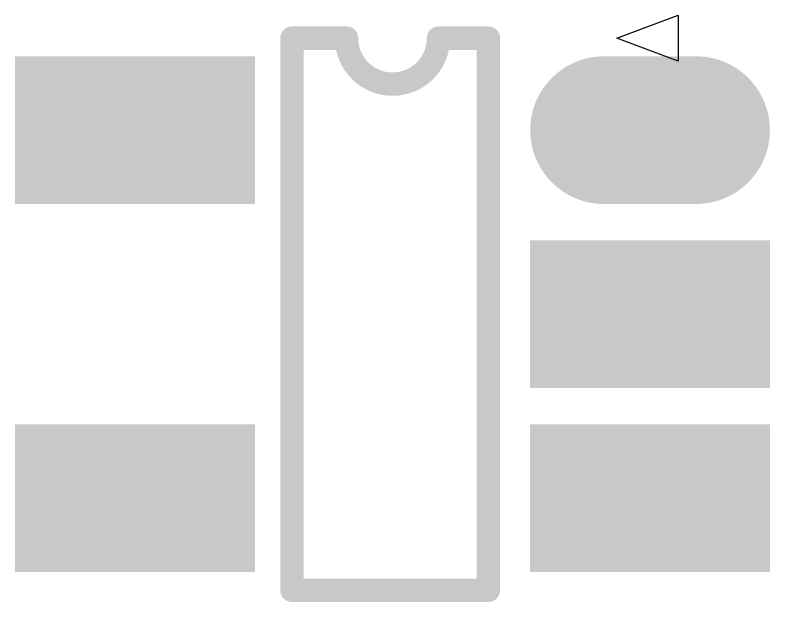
# Model space of a CAD drawing. Header units: millimetres. Extents: x 33.87 to 37.23, y 19.07 to 21.28.
# Drawn here: x 36.3167 to 36.4783, y 20.1707 to 20.2963 of the extents above; entities that cross this region are included whole.
import ezdxf

# ---------------------------------------------------------------- set-up
doc = ezdxf.new("R2010")
doc.units = ezdxf.units.MM
doc.header["$MEASUREMENT"] = 0
for name, color, linetype in [('BottomLayer', 5, 'Continuous'), ('BottomOverlay', 54, 'Continuous'), ('BottomPaste', 16, 'Continuous'), ('BottomSolder', 6, 'Continuous')]:
    doc.layers.add(name, color=color, linetype=linetype)

# ---------------------------------------------------------------- blocks, each defined once
blk = doc.blocks.new('SOT_23_5_B_43')
at = {"layer": 'BottomLayer', "const_width": 0.02362}
blk.add_lwpolyline([(-0.06485, -0.03937), (-0.04515, -0.03937)], dxfattribs=at)
at = {"layer": 'BottomLayer', "const_width": 0.01181}
for points in [[(-0.07075, -0.03937, 1), (-0.05894, -0.03937, 1)], [(-0.05106, -0.03937, 1), (-0.03925, -0.03937, 1)]]:
    blk.add_lwpolyline(points, format="xyb", close=True, dxfattribs=at)
at = {"layer": 'BottomLayer'}
for points in [[(-0.03334, 0.02756), (-0.03334, 0.05118), (-0.07666, 0.02756), (-0.07666, 0.05118)], [(0.0769, 0.02756), (0.0769, 0.05118), (0.03358, 0.02756), (0.03358, 0.05118)], [(-0.03334, -0.01181), (-0.03334, 0.01181), (-0.07666, -0.01181), (-0.07666, 0.01181)], [(0.0769, -0.05118), (0.0769, -0.02756), (0.03358, -0.05118), (0.03358, -0.02756)]]:
    blk.add_solid(points, dxfattribs=at)
at = {"layer": 'BottomOverlay'}
for p, q in [((-0.06102, -0.06398), (-0.06102, -0.05413)), ((-0.06102, -0.05413), (-0.04789, -0.05906)), ((-0.04789, -0.05906), (-0.06102, -0.06398))]:
    blk.add_line(p, q, dxfattribs=at)
at = {"layer": 'BottomOverlay', "const_width": 0.005}
for points in [[(0.02165, 0.05905), (-0.02041, 0.05905)], [(-0.02041, 0.05905), (-0.02041, -0.05905)], [(0.02165, 0.05905), (0.02165, -0.05905)], [(-0.00972, -0.05905), (-0.02041, -0.05905)], [(0.02165, -0.05905), (0.00996, -0.05905)]]:
    blk.add_lwpolyline(points, dxfattribs=at)
at = {"layer": 'BottomOverlay', "const_width": 0.0025}
for points in [[(-0.02166, 0.05905, 1), (-0.01916, 0.05905, 1)], [(-0.02166, 0.05905, 1), (-0.01916, 0.05905, 1)], [(0.0204, 0.05905, 1), (0.0229, 0.05905, 1)], [(0.0204, 0.05905, 1), (0.0229, 0.05905, 1)], [(-0.02166, -0.05905, 1), (-0.01916, -0.05905, 1)], [(-0.02166, -0.05905, 1), (-0.01916, -0.05905, 1)], [(-0.01097, -0.05905, 1), (-0.00847, -0.05905, 1)], [(-0.01097, -0.05905, 1), (-0.00847, -0.05905, 1)], [(0.00871, -0.05905, 1), (0.01121, -0.05905, 1)], [(0.00871, -0.05905, 1), (0.01121, -0.05905, 1)], [(0.0204, -0.05905, 1), (0.0229, -0.05905, 1)], [(0.0204, -0.05905, 1), (0.0229, -0.05905, 1)]]:
    blk.add_lwpolyline(points, format="xyb", close=True, dxfattribs=at)
at = {"layer": 'BottomOverlay', "const_width": 0.005}
blk.add_lwpolyline([(-0.00972, -0.05905, -1), (0.00996, -0.05905)], format="xyb", dxfattribs=at)
at = {"layer": 'BottomPaste', "const_width": 0.02362}
blk.add_lwpolyline([(-0.06485, -0.03937), (-0.04515, -0.03937)], dxfattribs=at)
at = {"layer": 'BottomPaste', "const_width": 0.01181}
for points in [[(-0.07075, -0.03937, 1), (-0.05894, -0.03937, 1)], [(-0.05106, -0.03937, 1), (-0.03925, -0.03937, 1)]]:
    blk.add_lwpolyline(points, format="xyb", close=True, dxfattribs=at)
at = {"layer": 'BottomPaste'}
for points in [[(-0.03334, 0.02756), (-0.03334, 0.05118), (-0.07666, 0.02756), (-0.07666, 0.05118)], [(0.0769, 0.02756), (0.0769, 0.05118), (0.03358, 0.02756), (0.03358, 0.05118)], [(-0.03334, -0.01181), (-0.03334, 0.01181), (-0.07666, -0.01181), (-0.07666, 0.01181)], [(0.0769, -0.05118), (0.0769, -0.02756), (0.03358, -0.05118), (0.03358, -0.02756)]]:
    blk.add_solid(points, dxfattribs=at)
at = {"layer": 'BottomSolder', "const_width": 0.03162}
blk.add_lwpolyline([(-0.06485, -0.03937), (-0.04515, -0.03937)], dxfattribs=at)
at = {"layer": 'BottomSolder', "const_width": 0.01581}
for points in [[(-0.07275, -0.03937, 1), (-0.05694, -0.03937, 1)], [(-0.05306, -0.03937, 1), (-0.03725, -0.03937, 1)]]:
    blk.add_lwpolyline(points, format="xyb", close=True, dxfattribs=at)
at = {"layer": 'BottomSolder'}
for points in [[(-0.02934, 0.02356), (-0.02934, 0.05518), (-0.08066, 0.02356), (-0.08066, 0.05518)], [(0.0809, 0.02356), (0.0809, 0.05518), (0.02958, 0.02356), (0.02958, 0.05518)], [(-0.02934, -0.01581), (-0.02934, 0.01581), (-0.08066, -0.01581), (-0.08066, 0.01581)], [(0.0809, -0.05518), (0.0809, -0.02356), (0.02958, -0.05518), (0.02958, -0.02356)]]:
    blk.add_solid(points, dxfattribs=at)

msp = doc.modelspace()

# ---------------------------------------------------------------- block references
at = {"rotation": 180}
msp.add_blockref('SOT_23_5_B_43', (36.39764, 20.23228), dxfattribs=at)

doc.saveas('drawing.dxf')
